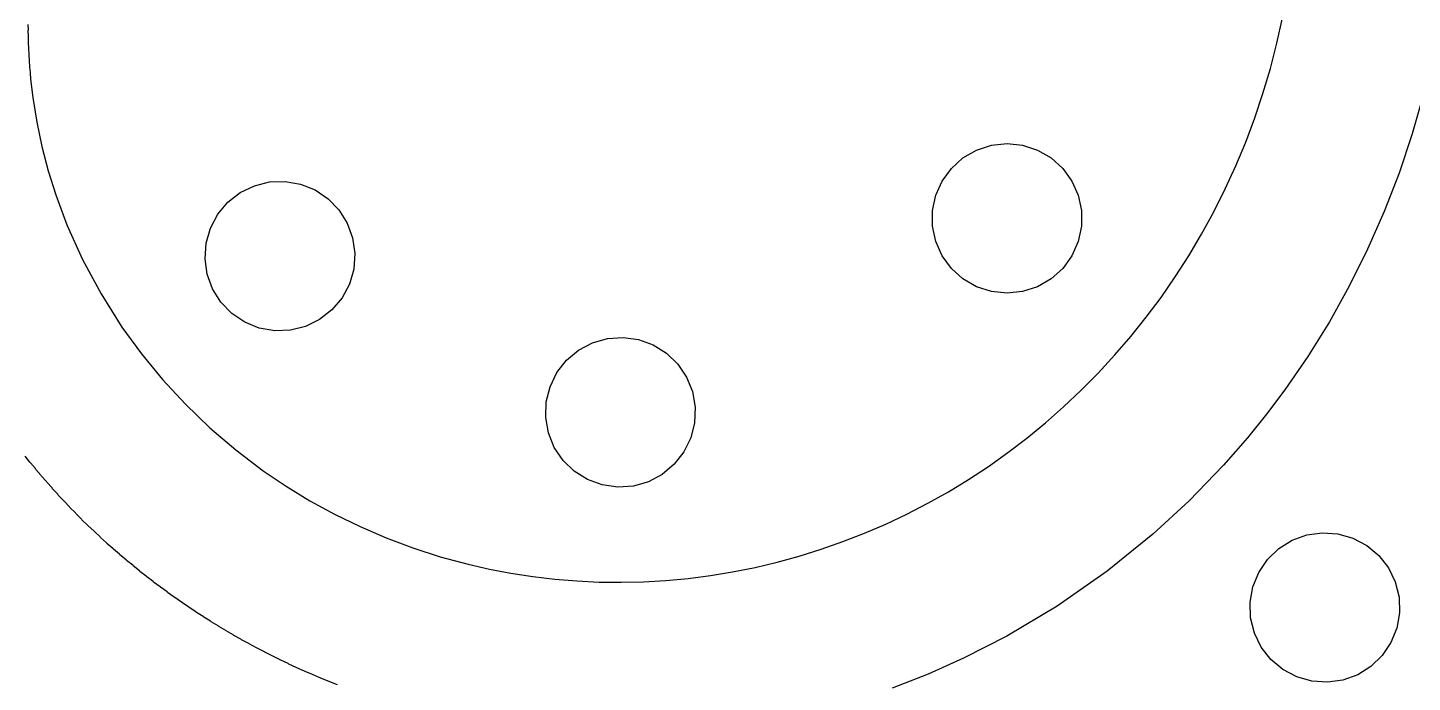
# Model space of a CAD drawing. Header units: metres. Extents: x -209 to 51, y -75 to 75.
# Drawn here: x 25.2 to 37.67, y -6.62 to -0.72 of the extents above; entities that cross this region are included whole.
import ezdxf

# ---------------------------------------------------------------- set-up
doc = ezdxf.new("R2010")
doc.units = ezdxf.units.M

msp = doc.modelspace()

# ---------------------------------------------------------------- linework, layer by layer
for p, q in [((25.1986, -0.68985), (25.1997, -0.73877)), ((25.1997, -0.73877), (25.1987, -0.744385)), ((25.1987, -0.744385), (25.2004, -0.793396)), ((36.4534, -0.857712), (36.5042, -0.627472)), ((25.2004, -0.793396), (25.1994, -0.799011)), ((25.1994, -0.799011), (25.2017, -0.848114)), ((25.2017, -0.848114), (25.2007, -0.853668)), ((25.2007, -0.853668), (25.2036, -0.902908)), ((36.3948, -1.08519), (36.4534, -0.857712)), ((25.2036, -0.902908), (25.2028, -0.908432)), ((25.2028, -0.908432), (25.2062, -0.957779)), ((25.2062, -0.957779), (25.2055, -0.963257)), ((25.2055, -0.963257), (25.2095, -1.01271)), ((25.2095, -1.01271), (25.2088, -1.01816)), ((25.2088, -1.01816), (25.2134, -1.06769)), ((25.2134, -1.06769), (25.2128, -1.0731)), ((25.2128, -1.0731), (25.218, -1.12271)), ((25.218, -1.12271), (25.2174, -1.12811)), ((36.3284, -1.30963), (36.3948, -1.08519)), ((25.2174, -1.12811), (25.2232, -1.17778)), ((25.2232, -1.17778), (25.2227, -1.18312)), ((25.2227, -1.18312), (25.2426, -1.34833)), ((25.2426, -1.34833), (25.2785, -1.56866)), ((36.2544, -1.53076), (36.3284, -1.30963)), ((37.7523, -1.40221), (37.6741, -1.67368)), ((25.2785, -1.56866), (25.325, -1.78856)), ((36.1729, -1.74832), (36.2544, -1.53076)), ((37.6741, -1.67368), (37.5554, -2.02977)), ((25.325, -1.78856), (25.3823, -2.00746)), ((33.6251, -1.8914), (33.7473, -1.82085)), ((33.7473, -1.82085), (33.8815, -1.77724)), ((33.8815, -1.77724), (34.0219, -1.7625)), ((34.0219, -1.7625), (34.1622, -1.77724)), ((34.1622, -1.77724), (34.2964, -1.82085)), ((34.2964, -1.82085), (34.4186, -1.8914)), ((36.0842, -1.9621), (36.1729, -1.74832)), ((33.4373, -2.09999), (33.5202, -1.98582)), ((33.5202, -1.98582), (33.6251, -1.8914)), ((34.4186, -1.8914), (34.5235, -1.98582)), ((34.5235, -1.98582), (34.6064, -2.09999)), ((35.9883, -2.17178), (36.0842, -1.9621)), ((25.3823, -2.00746), (25.4504, -2.22491)), ((27.239, -2.14261), (27.3759, -2.10847)), ((27.3759, -2.10847), (27.517, -2.10355)), ((27.517, -2.10355), (27.6559, -2.12805)), ((33.3799, -2.22891), (33.4373, -2.09999)), ((34.6064, -2.09999), (34.6638, -2.22891)), ((37.5554, -2.02977), (37.4217, -2.37405)), ((25.4504, -2.22491), (25.5505, -2.49387)), ((27.001, -2.29135), (27.1122, -2.20447)), ((27.1122, -2.20447), (27.239, -2.14261)), ((27.6559, -2.12805), (27.7868, -2.18091)), ((27.7868, -2.18091), (27.9038, -2.25983)), ((33.3506, -2.36693), (33.3799, -2.22891)), ((34.6638, -2.22891), (34.6932, -2.36693)), ((35.8855, -2.37723), (35.9883, -2.17178)), ((26.9103, -2.39944), (27.001, -2.29135)), ((27.9038, -2.25983), (28.0018, -2.36133)), ((28.0018, -2.36133), (28.0766, -2.481)), ((33.3506, -2.50806), (33.3506, -2.36693)), ((34.6932, -2.36693), (34.6932, -2.50806)), ((25.5505, -2.49387), (25.6916, -2.80704)), ((26.844, -2.52405), (26.9103, -2.39944)), ((28.0766, -2.481), (28.1248, -2.6136)), ((35.7759, -2.57814), (35.8855, -2.37723)), ((37.4217, -2.37405), (37.2716, -2.71486)), ((26.8051, -2.6597), (26.844, -2.52405)), ((28.1248, -2.6136), (28.1445, -2.75334)), ((33.3799, -2.64607), (33.3506, -2.50806)), ((34.6932, -2.50806), (34.6638, -2.64607)), ((35.6598, -2.77425), (35.7759, -2.57814)), ((26.7953, -2.80046), (26.8051, -2.6597)), ((33.4373, -2.77499), (33.3799, -2.64607)), ((34.6638, -2.64607), (34.6064, -2.77499)), ((37.2716, -2.71486), (37.1064, -3.04692)), ((25.6916, -2.80704), (25.8573, -3.11664)), ((26.8149, -2.9402), (26.7953, -2.80046)), ((28.1445, -2.75334), (28.1346, -2.89412)), ((33.5202, -2.88916), (33.4373, -2.77499)), ((34.6064, -2.77499), (34.5235, -2.88916)), ((35.5372, -2.96547), (35.6598, -2.77425)), ((26.8632, -3.0728), (26.8149, -2.9402)), ((28.1346, -2.89412), (28.0957, -3.02977)), ((33.6251, -2.98358), (33.5202, -2.88916)), ((33.7473, -3.05414), (33.6251, -2.98358)), ((34.4186, -2.98358), (34.2964, -3.05414)), ((34.5235, -2.88916), (34.4186, -2.98358)), ((35.4098, -3.14969), (35.5372, -2.96547)), ((25.8573, -3.11664), (26.0464, -3.41666)), ((26.938, -3.19247), (26.8632, -3.0728)), ((28.0957, -3.02977), (28.0295, -3.15436)), ((33.8815, -3.09775), (33.7473, -3.05414)), ((34.0219, -3.11249), (33.8815, -3.09775)), ((34.1622, -3.09775), (34.0219, -3.11249)), ((34.2964, -3.05414), (34.1622, -3.09775)), ((37.1064, -3.04692), (36.9265, -3.36945)), ((27.036, -3.29399), (26.938, -3.19247)), ((28.0295, -3.15436), (27.9388, -3.26245)), ((35.2767, -3.32854), (35.4098, -3.14969)), ((27.153, -3.37289), (27.036, -3.29399)), ((27.8276, -3.34933), (27.7008, -3.41119)), ((27.9388, -3.26245), (27.8276, -3.34933)), ((35.1384, -3.5013), (35.2767, -3.32854)), ((26.0464, -3.41666), (26.2215, -3.65807)), ((27.2838, -3.42575), (27.153, -3.37289)), ((27.4228, -3.45026), (27.2838, -3.42575)), ((27.5638, -3.44533), (27.4228, -3.45026)), ((27.7008, -3.41119), (27.5638, -3.44533)), ((36.9265, -3.36945), (36.7325, -3.68187)), ((30.1605, -3.62582), (30.2851, -3.55957)), ((30.2851, -3.55957), (30.4208, -3.52068)), ((30.4208, -3.52068), (30.5615, -3.51083)), ((30.5615, -3.51083), (30.7013, -3.53047)), ((30.7013, -3.53047), (30.8339, -3.57874)), ((30.8339, -3.57874), (30.9536, -3.65352)), ((34.9945, -3.66882), (35.1384, -3.5013)), ((26.2215, -3.65807), (26.412, -3.89059)), ((29.9655, -3.82773), (30.0524, -3.71654)), ((30.0524, -3.71654), (30.1605, -3.62582)), ((30.9536, -3.65352), (31.0551, -3.75154)), ((34.8445, -3.83151), (34.9945, -3.66882)), ((36.7325, -3.68187), (36.525, -3.9836)), ((29.9037, -3.95456), (29.9655, -3.82773)), ((31.0551, -3.75154), (31.134, -3.86853)), ((34.691, -3.98683), (34.8445, -3.83151)), ((26.412, -3.89059), (26.6175, -4.11324)), ((29.8696, -4.09148), (29.9037, -3.95456)), ((31.134, -3.86853), (31.1868, -3.99937)), ((34.5322, -4.13664), (34.691, -3.98683)), ((36.525, -3.9836), (36.3607, -4.20253)), ((26.6175, -4.11324), (26.8376, -4.32503)), ((29.8646, -4.23251), (29.8696, -4.09148)), ((31.1868, -3.99937), (31.2113, -4.13834)), ((29.8891, -4.37148), (29.8646, -4.23251)), ((31.2113, -4.13834), (31.2064, -4.27937)), ((34.3682, -4.28093), (34.5322, -4.13664)), ((36.3607, -4.20253), (36.1894, -4.41487)), ((26.8376, -4.32503), (27.0716, -4.52504)), ((31.2064, -4.27937), (31.1723, -4.41629)), ((34.2013, -4.41768), (34.3682, -4.28093)), ((29.942, -4.50232), (29.8891, -4.37148)), ((31.1723, -4.41629), (31.1104, -4.54312)), ((34.0295, -4.54871), (34.2013, -4.41768)), ((36.1894, -4.41487), (35.9738, -4.66197)), ((25.2173, -4.63405), (25.1733, -4.58159)), ((27.0716, -4.52504), (27.3189, -4.71234)), ((30.0209, -4.61931), (29.942, -4.50232)), ((31.1104, -4.54312), (31.0235, -4.65431)), ((33.8544, -4.67285), (34.0295, -4.54871)), ((25.2212, -4.64116), (25.2173, -4.63405)), ((25.2659, -4.69318), (25.2212, -4.64116)), ((25.2699, -4.70026), (25.2659, -4.69318)), ((25.3153, -4.75188), (25.2699, -4.70026)), ((27.3189, -4.71234), (27.5258, -4.85246)), ((30.1224, -4.71733), (30.0209, -4.61931)), ((30.2421, -4.79211), (30.1224, -4.71733)), ((31.0235, -4.65431), (30.9154, -4.74503)), ((33.6752, -4.79068), (33.8544, -4.67285)), ((35.9738, -4.66197), (35.6637, -4.98308)), ((25.3193, -4.75883), (25.3153, -4.75188)), ((25.3654, -4.81001), (25.3193, -4.75883)), ((25.3694, -4.81691), (25.3654, -4.81001)), ((25.4162, -4.86766), (25.3694, -4.81691)), ((27.5258, -4.85246), (27.7405, -4.98347)), ((30.3747, -4.84038), (30.2421, -4.79211)), ((30.5144, -4.86002), (30.3747, -4.84038)), ((30.6552, -4.85017), (30.5144, -4.86002)), ((30.7908, -4.81128), (30.6552, -4.85017)), ((30.9154, -4.74503), (30.7908, -4.81128)), ((33.4933, -4.90143), (33.6752, -4.79068)), ((25.4203, -4.87445), (25.4162, -4.86766)), ((25.4678, -4.92477), (25.4203, -4.87445)), ((25.472, -4.93147), (25.4678, -4.92477)), ((25.5202, -4.98132), (25.472, -4.93147)), ((25.5244, -4.98793), (25.5202, -4.98132)), ((25.5732, -5.03732), (25.5244, -4.98793)), ((27.7405, -4.98347), (27.9625, -5.10493)), ((33.3082, -5.00549), (33.4933, -4.90143)), ((35.6637, -4.98308), (35.337, -5.28421)), ((25.5775, -5.04385), (25.5732, -5.03732)), ((25.627, -5.0928), (25.5775, -5.04385)), ((25.6314, -5.09921), (25.627, -5.0928)), ((25.6816, -5.14771), (25.6314, -5.09921)), ((27.9625, -5.10493), (28.1913, -5.21648)), ((32.9296, -5.19287), (33.1196, -5.10292)), ((33.1196, -5.10292), (33.3082, -5.00549)), ((25.6859, -5.15399), (25.6816, -5.14771)), ((25.7368, -5.20201), (25.6859, -5.15399)), ((25.7412, -5.20819), (25.7368, -5.20201)), ((25.7927, -5.25566), (25.7412, -5.20819)), ((28.1913, -5.21648), (28.4266, -5.31772)), ((32.7368, -5.27602), (32.9296, -5.19287)), ((25.7972, -5.26181), (25.7927, -5.25566)), ((25.8493, -5.30881), (25.7972, -5.26181)), ((25.8538, -5.31482), (25.8493, -5.30881)), ((25.9067, -5.3613), (25.8538, -5.31482)), ((25.9112, -5.36723), (25.9067, -5.3613)), ((28.4266, -5.31772), (28.6678, -5.40829)), ((32.3458, -5.42087), (32.5422, -5.35201)), ((32.5422, -5.35201), (32.7368, -5.27602)), ((35.337, -5.28421), (34.9253, -5.61758)), ((36.4703, -5.41386), (36.59, -5.3391)), ((36.59, -5.3391), (36.7226, -5.29083)), ((36.7226, -5.29083), (36.8623, -5.27119)), ((36.8623, -5.27119), (37.0031, -5.28104)), ((37.0031, -5.28104), (37.1387, -5.31993)), ((37.1387, -5.31993), (37.2634, -5.38618)), ((25.9647, -5.41319), (25.9112, -5.36723)), ((25.9693, -5.41902), (25.9647, -5.41319)), ((26.0234, -5.46443), (25.9693, -5.41902)), ((26.028, -5.4702), (26.0234, -5.46443)), ((26.0828, -5.51512), (26.028, -5.4702)), ((28.6678, -5.40829), (28.9145, -5.48787)), ((28.9145, -5.48787), (29.1661, -5.55614)), ((31.9495, -5.537), (32.1495, -5.48215)), ((32.1495, -5.48215), (32.3458, -5.42087)), ((36.3688, -5.5119), (36.4703, -5.41386)), ((37.2634, -5.38618), (37.3714, -5.47688)), ((37.3714, -5.47688), (37.4583, -5.58809)), ((26.0874, -5.52072), (26.0828, -5.51512)), ((26.1428, -5.56503), (26.0874, -5.52072)), ((26.1475, -5.57062), (26.1428, -5.56503)), ((26.2035, -5.61441), (26.1475, -5.57062)), ((26.2082, -5.61986), (26.2035, -5.61441)), ((29.1661, -5.55614), (29.3578, -5.59975)), ((29.3578, -5.59975), (29.5517, -5.6367)), ((31.5495, -5.62445), (31.7508, -5.58409)), ((31.7508, -5.58409), (31.9495, -5.537)), ((36.2899, -5.62889), (36.3688, -5.5119)), ((37.4583, -5.58809), (37.5202, -5.71492)), ((26.2649, -5.66307), (26.2082, -5.61986)), ((26.2696, -5.66844), (26.2649, -5.66307)), ((26.3269, -5.71112), (26.2696, -5.66844)), ((26.3316, -5.71634), (26.3269, -5.71112)), ((26.3895, -5.75842), (26.3316, -5.71634)), ((29.5517, -5.6367), (29.7477, -5.66692)), ((29.7477, -5.66692), (29.9455, -5.69029)), ((29.9455, -5.69029), (30.1449, -5.70673)), ((30.1449, -5.70673), (30.3456, -5.71616)), ((30.3456, -5.71616), (30.5456, -5.71849)), ((30.5456, -5.71849), (30.7453, -5.71385)), ((30.7453, -5.71385), (30.9461, -5.70216)), ((30.9461, -5.70216), (31.1476, -5.68335)), ((31.1476, -5.68335), (31.3489, -5.65742)), ((31.3489, -5.65742), (31.5495, -5.62445)), ((34.9253, -5.61758), (34.4737, -5.93301)), ((36.237, -5.75972), (36.2899, -5.62889)), ((37.5202, -5.71492), (37.5543, -5.85184)), ((26.3943, -5.76358), (26.3895, -5.75842)), ((26.4528, -5.80504), (26.3943, -5.76358)), ((26.4576, -5.81013), (26.4528, -5.80504)), ((26.5167, -5.85103), (26.4576, -5.81013)), ((26.5215, -5.85599), (26.5167, -5.85103)), ((26.5812, -5.89627), (26.5215, -5.85599)), ((36.2125, -5.8987), (36.237, -5.75972)), ((37.5543, -5.85184), (37.5592, -5.99286)), ((26.586, -5.90114), (26.5812, -5.89627)), ((26.6463, -5.94083), (26.586, -5.90114)), ((26.6512, -5.94557), (26.6463, -5.94083)), ((26.712, -5.9846), (26.6512, -5.94557)), ((26.7169, -5.9893), (26.712, -5.9846)), ((34.4737, -5.93301), (34.0195, -6.2038)), ((36.2175, -6.03972), (36.2125, -5.8987)), ((26.7784, -6.02771), (26.7169, -5.9893)), ((26.7832, -6.0323), (26.7784, -6.02771)), ((26.8452, -6.07005), (26.7832, -6.0323)), ((26.8501, -6.07457), (26.8452, -6.07005)), ((26.9128, -6.11171), (26.8501, -6.07457)), ((26.9176, -6.11609), (26.9128, -6.11171)), ((36.2516, -6.17664), (36.2175, -6.03972)), ((37.5592, -5.99286), (37.5347, -6.13184)), ((26.9808, -6.15256), (26.9176, -6.11609)), ((26.9857, -6.15686), (26.9808, -6.15256)), ((27.0494, -6.19267), (26.9857, -6.15686)), ((27.0543, -6.19688), (27.0494, -6.19267)), ((27.1185, -6.23201), (27.0543, -6.19688)), ((27.1235, -6.23615), (27.1185, -6.23201)), ((27.1882, -6.2706), (27.1235, -6.23615)), ((34.0195, -6.2038), (33.6296, -6.40331)), ((36.3135, -6.30347), (36.2516, -6.17664)), ((37.5347, -6.13184), (37.4819, -6.26266)), ((27.1932, -6.27463), (27.1882, -6.2706)), ((27.2585, -6.30836), (27.1932, -6.27463)), ((27.2634, -6.31233), (27.2585, -6.30836)), ((27.3293, -6.34541), (27.2634, -6.31233)), ((27.3342, -6.34924), (27.3293, -6.34541)), ((27.4005, -6.38159), (27.3342, -6.34924)), ((36.4003, -6.41467), (36.3135, -6.30347)), ((37.4819, -6.26266), (37.403, -6.37965)), ((27.4055, -6.38536), (27.4005, -6.38159)), ((27.4723, -6.41701), (27.4055, -6.38536)), ((27.4772, -6.42068), (27.4723, -6.41701)), ((27.5446, -6.45163), (27.4772, -6.42068)), ((27.5495, -6.4552), (27.5446, -6.45163)), ((27.6174, -6.4854), (27.5495, -6.4552)), ((27.6223, -6.48891), (27.6174, -6.4854)), ((33.6296, -6.40331), (33.3112, -6.54549)), ((36.5084, -6.50537), (36.4003, -6.41467)), ((37.3015, -6.47769), (37.1818, -6.55246)), ((37.403, -6.37965), (37.3015, -6.47769)), ((27.6907, -6.51839), (27.6223, -6.48891)), ((27.6956, -6.52179), (27.6907, -6.51839)), ((27.7644, -6.55052), (27.6956, -6.52179)), ((27.7693, -6.55385), (27.7644, -6.55052)), ((27.8386, -6.58185), (27.7693, -6.55385)), ((27.8435, -6.58507), (27.8386, -6.58185)), ((27.9132, -6.6123), (27.8435, -6.58507)), ((27.9181, -6.61545), (27.9132, -6.6123)), ((33.3112, -6.54549), (32.9879, -6.67197)), ((36.633, -6.57162), (36.5084, -6.50537)), ((36.7687, -6.61052), (36.633, -6.57162)), ((36.9095, -6.62036), (36.7687, -6.61052)), ((37.0492, -6.60072), (36.9095, -6.62036)), ((37.1818, -6.55246), (37.0492, -6.60072)), ((27.9883, -6.64192), (27.9181, -6.61545))]:
    msp.add_line(p, q)

doc.saveas('drawing.dxf')
